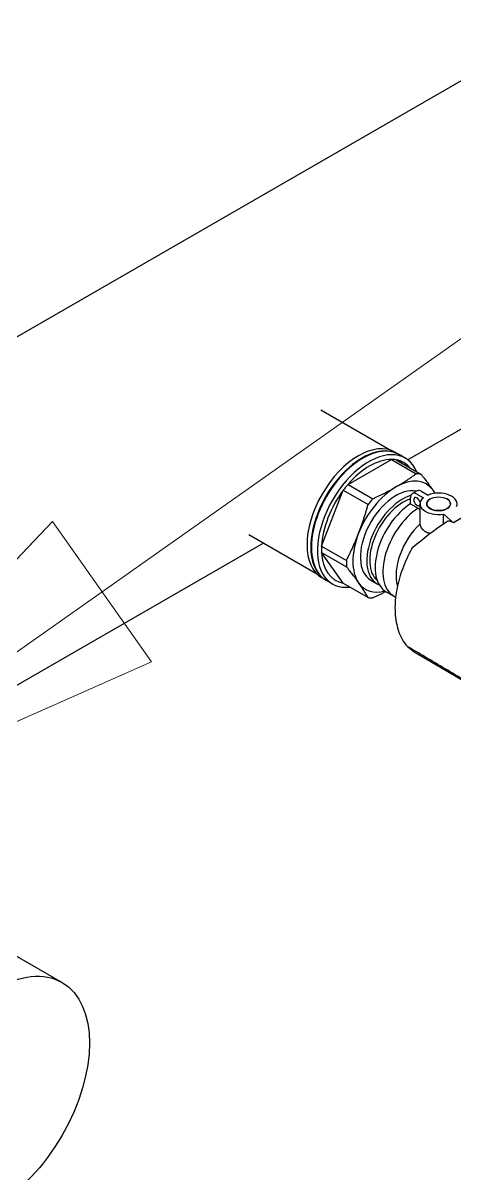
# Model space of a CAD drawing. Header units: millimetres. Extents: x 0 to 100323, y 0 to 59400.
# Drawn here: x 51532 to 51784, y 9659 to 10329 of the extents above; entities that cross this region are included whole.
import ezdxf

# ---------------------------------------------------------------- set-up
doc = ezdxf.new("R2010")
doc.units = ezdxf.units.MM
doc.header["$LTSCALE"] = 100
doc.layers.add('Symbol', color=7, linetype='Continuous', lineweight=18)
doc.layers.add('Visible', color=7, linetype='Continuous', lineweight=25)

# ---------------------------------------------------------------- blocks, each defined once
blk = doc.blocks.new('Balloon19')
at = {"layer": 'Symbol'}
for p, q in [((515.7844, 99.9814), (585.2891, 149.0274)), ((515.4961, 100.3899), (513.7418, 98.54)), ((516.0727, 99.5729), (515.4961, 100.3899)), ((515.7844, 99.9814), (513.7418, 98.54)), ((513.7418, 98.54), (516.0727, 99.5729))]:
    blk.add_line(p, q, dxfattribs=at)
at = {"layer": 'Symbol', "flags": 128}
blk.add_lwpolyline([(515.4961, 100.3899), (513.7418, 98.54), (516.0727, 99.5728), (515.4961, 100.3899)], dxfattribs=at)
at = {"layer": 'Symbol'}
blk.add_solid([(515.4961, 100.3899), (513.7418, 98.54), (516.0727, 99.5728), (515.4961, 100.3899)], dxfattribs=at)

msp = doc.modelspace()

# ---------------------------------------------------------------- linework, layer by layer
at = {"layer": 'Visible'}
for p, q in [((51799.67, 10302.93), (51432.43, 10090.91)), ((51887.59, 10150.64), (51756.39, 10074.89)), ((51745.74, 10080.75), (51705.78, 10103.82)), ((51721.55, 10060.65), (51746.74, 10075.19)), ((51729.8, 10075.71), (51730.12, 10075.9)), ((51746.74, 10075.19), (51761.17, 10066.86)), ((51750.95, 10078.18), (51748.77, 10079.44)), ((51749.52, 10074.95), (51763.95, 10066.62)), ((51754.79, 10075.96), (51751.28, 10077.99)), ((51706.18, 10024.73), (51718.78, 10057.2)), ((51718.78, 10057.2), (51733.21, 10048.87)), ((51721.55, 10060.65), (51735.98, 10052.32)), ((51761.68, 10056.84), (51758.96, 10055.27)), ((51761.66, 10055), (51765.37, 10052.86)), ((51764.38, 10056.57), (51768.09, 10054.43)), ((51757.85, 10049.4), (51757.85, 10052.81)), ((51757.85, 10049.4), (51762.34, 10046.8)), ((51763.45, 10038.56), (51763.45, 10049.32)), ((51769.33, 10052.18), (51769.3, 10052.16)), ((51779.12, 10052.18), (51779.15, 10052.16)), ((51777.01, 10043.31), (51777.41, 10043.08)), ((51777.01, 10037.7), (51777.01, 10043.31)), ((51782.85, 10038.3), (51777.69, 10042.88)), ((51790.47, 10042.7), (51782.85, 10038.3)), ((51782.85, 10038.3), (51782.28, 10038.62)), ((51703.81, 10008.13), (51663.86, 10031.2)), ((51672.29, 10026.34), (51520.35, 9938.62)), ((51700.21, 10024.46), (51700.21, 10024.08)), ((51706.18, 10024.73), (51720.61, 10016.4)), ((51706.18, 10021.03), (51720.61, 10012.7)), ((51718.78, 10003.11), (51706.18, 10021.03)), ((51708.64, 10004.9), (51706.47, 10006.16)), ((51712.48, 10002.68), (51708.97, 10004.71)), ((51718.78, 10003.11), (51733.21, 9994.78)), ((51734.76, 10004.92), (51738.49, 10002.77)), ((51743.73, 9998.14), (51748.22, 9995.54)), ((51759.99, 9963.22), (51803.72, 9937.35)), ((51517.1, 9792.54), (51555.18, 9770.56))]:
    msp.add_line(p, q, dxfattribs=at)
for centre, major_axis, ratio, start_param, end_param in [((51727.62, 10042.8), (-21.15, -36.64), 0.57735, 3.141593, 6.283185), ((51730.12, 10041.35), (21.15, 36.64), 0.57735, 0, 3.141593), ((51729.8, 10041.54), (-21.15, -36.64), 0.57735, 3.133879, 6.290899), ((51729.8, 10041.54), (20.96, 36.31), 0.57735, 0.623862, 2.517731), ((51729.8, 10041.54), (20.92, 36.24), 0.57735, 0.785398, 2.356194), ((51733.64, 10039.32), (-21.15, -36.64), 0.57735, 2.730883, 6.693895), ((51734.15, 10039.03), (19.81, 34.31), 0.57735, 0.319023, 1.251774), ((51734.15, 10039.03), (19.81, 34.31), 0.57735, 0.204576, 0.319023), ((51734.15, 10039.03), (19.81, 34.31), 0.57735, 6.078609, 6.487761), ((51749.38, 10030.24), (17.69, 30.64), 0.57735, 6.021386, 7.068583), ((51748.58, 10030.7), (19.81, 34.31), 0.57735, 0.204576, 0.319023), ((51734.15, 10039.03), (19.81, 34.31), 0.57735, 1.36622, 2.298971), ((51734.15, 10039.03), (19.81, 34.31), 0.57735, 1.251774, 1.36622), ((51749.38, 10030.24), (14.62, 25.31), 0.57735, 0.170892, 3.141593), ((51749.38, 10030.24), (17.69, 30.64), 0.57735, 0.785398, 1.832596), ((51761.66, 10050.61), (-2.69, 4.66), 0.57735, 5.497787, 7.068583), ((51764.38, 10052.18), (-2.69, 4.66), 0.57735, 5.497787, 6.283185), ((51774.22, 10049.32), (10.77, 0), 0.57735, 6.021386, 8.459845), ((51749.38, 10030.24), (17.69, 30.64), 0.57735, 5.928145, 6.021386), ((51753.1, 10028.09), (-14.62, -25.31), 0.57735, 3.68493, 6.364875), ((51753.73, 10027.72), (-13.85, -23.98), 0.57735, 3.715063, 6.180563), ((51748.58, 10030.7), (19.81, 34.31), 0.57735, 1.251774, 1.36622), ((51759.21, 10024.95), (-15.48, -26.81), 0.57735, 3.989143, 6.283185), ((51761.66, 10050.61), (1.35, -2.33), 0.57735, 0.999568, 6.729758), ((51774.22, 10049.32), (-10.77, 0), 0.57735, 5.677321, 8.115781), ((51774.22, 10049.32), (6.96, 0), 0.57735, 2.356194, 7.068583), ((51763.7, 10022.36), (-15.48, -26.81), 0.57735, 3.989143, 6.3465), ((51777.41, 10041.83), (-0.77, 1.33), 0.57735, 5.235988, 5.497787), ((51769.31, 10019.12), (14.04, 24.32), 0.57735, 1.082818, 2.651877), ((51749.38, 10030.24), (-17.69, -30.64), 0.57735, 4.974188, 6.021386), ((51734.15, 10039.03), (19.81, 34.31), 0.57735, 2.298971, 2.413418), ((51734.15, 10039.03), (-19.81, -34.31), 0.57735, 5.55501, 6.487761), ((51748.58, 10030.7), (19.81, 34.31), 0.57735, 2.298971, 2.413418), ((51749.38, 10030.24), (-17.69, -30.64), 0.57735, 6.021386, 6.810059), ((51748.58, 10030.7), (-19.81, -34.31), 0.57735, 0.204576, 0.319023), ((51760.61, 9971.47), (-5.46, -4.26), 0.800433, 6.273125, 6.585688), ((51786.69, 10009.09), (-26.53, -45.96), 0.57735, 6.117497, 6.277014)]:
    msp.add_ellipse(centre, major_axis=major_axis, ratio=ratio, start_param=start_param, end_param=end_param, dxfattribs=at)
for centre, major_axis in [((51774.22, 10049.35), (6.92, 0)), ((51516.64, 9703.81), (38.54, 66.75))]:
    msp.add_ellipse(centre, major_axis=major_axis, ratio=0.57735, dxfattribs=at)
for points, knots in [([(51749.38, 10059.13), (51749.64, 10059.28), (51749.9, 10059.43), (51750.16, 10059.59), (51750.43, 10059.74), (51750.69, 10059.89), (51750.94, 10060.05), (51751.2, 10060.2), (51751.46, 10060.36), (51751.72, 10060.51), (51751.97, 10060.67), (51752.23, 10060.82), (51752.48, 10060.98), (51752.74, 10061.14), (51752.99, 10061.3), (51753.24, 10061.45), (51753.49, 10061.61), (51753.74, 10061.77), (51753.99, 10061.93), (51754.49, 10062.25), (51754.99, 10062.57), (51755.48, 10062.89), (51755.97, 10063.22), (51756.46, 10063.54), (51756.94, 10063.87), (51757.42, 10064.19), (51757.9, 10064.52), (51758.37, 10064.85), (51758.85, 10065.19), (51759.32, 10065.52), (51759.78, 10065.85), (51760.25, 10066.19), (51760.71, 10066.52), (51761.17, 10066.86)], [0, 0, 0, 0, 0.725778, 0.725778, 0.725778, 1.451528, 1.451528, 1.451528, 2.177224, 2.177224, 2.177224, 2.902841, 2.902841, 2.902841, 3.628353, 3.628353, 3.628353, 4.353738, 4.353738, 4.353738, 5.804465, 5.804465, 5.804465, 7.255436, 7.255436, 7.255436, 8.706602, 8.706602, 8.706602, 10.157859, 10.157859, 10.157859, 11.609049, 11.609049, 11.609049, 11.609049]), ([(51763.95, 10066.62), (51764.27, 10066.21), (51764.59, 10065.8), (51764.91, 10065.4), (51765.23, 10064.99), (51765.54, 10064.59), (51765.86, 10064.19), (51766.17, 10063.79), (51766.48, 10063.39), (51766.78, 10062.99), (51767.08, 10062.59), (51767.39, 10062.2), (51767.68, 10061.8), (51767.98, 10061.41), (51768.27, 10061.02), (51768.56, 10060.63), (51768.71, 10060.43), (51768.85, 10060.24), (51768.99, 10060.05), (51769.13, 10059.85), (51769.27, 10059.66), (51769.41, 10059.47), (51769.56, 10059.28), (51769.69, 10059.09), (51769.83, 10058.89), (51769.97, 10058.7), (51770.11, 10058.51), (51770.24, 10058.32), (51770.38, 10058.13), (51770.51, 10057.94), (51770.65, 10057.76), (51770.78, 10057.57), (51770.92, 10057.38), (51771.05, 10057.19)], [0, 0, 0, 0, 1.45119, 1.45119, 1.45119, 2.902433, 2.902433, 2.902433, 4.353578, 4.353578, 4.353578, 5.804524, 5.804524, 5.804524, 7.255233, 7.255233, 7.255233, 7.980641, 7.980641, 7.980641, 8.706173, 8.706173, 8.706173, 9.431805, 9.431805, 9.431805, 10.157512, 10.157512, 10.157512, 10.883269, 10.883269, 10.883269, 11.609049, 11.609049, 11.609049, 11.609049]), ([(51735.98, 10052.32), (51736.57, 10052.58), (51737.15, 10052.85), (51737.73, 10053.12), (51738.31, 10053.39), (51738.89, 10053.66), (51739.46, 10053.94), (51740.03, 10054.21), (51740.6, 10054.49), (51741.17, 10054.76), (51741.74, 10055.04), (51742.3, 10055.32), (51742.86, 10055.61), (51743.42, 10055.89), (51743.97, 10056.18), (51744.52, 10056.46), (51744.8, 10056.61), (51745.08, 10056.75), (51745.35, 10056.9), (51745.62, 10057.04), (51745.9, 10057.19), (51746.17, 10057.34), (51746.44, 10057.48), (51746.71, 10057.63), (51746.98, 10057.78), (51747.25, 10057.93), (51747.52, 10058.07), (51747.79, 10058.22), (51748.05, 10058.37), (51748.32, 10058.52), (51748.59, 10058.67), (51748.85, 10058.82), (51749.12, 10058.98), (51749.38, 10059.13)], [0, 0, 0, 0, 1.45119, 1.45119, 1.45119, 2.902433, 2.902433, 2.902433, 4.353578, 4.353578, 4.353578, 5.804524, 5.804524, 5.804524, 7.255233, 7.255233, 7.255233, 7.980641, 7.980641, 7.980641, 8.706173, 8.706173, 8.706173, 9.431805, 9.431805, 9.431805, 10.157512, 10.157512, 10.157512, 10.883269, 10.883269, 10.883269, 11.609049, 11.609049, 11.609049, 11.609049]), ([(51771.05, 10057.19), (51771.18, 10057.01), (51771.31, 10056.82), (51771.44, 10056.63), (51771.57, 10056.45), (51771.7, 10056.26), (51771.82, 10056.08), (51771.95, 10055.89), (51772.08, 10055.71), (51772.2, 10055.53), (51772.22, 10055.5), (51772.24, 10055.46), (51772.26, 10055.43)], [0, 0, 0, 0, 0.725778, 0.725778, 0.725778, 1.451528, 1.451528, 1.451528, 2.177224, 2.177224, 2.177224, 2.297095, 2.297095, 2.297095, 2.297095]), ([(51727.71, 10032.17), (51727.84, 10032.51), (51727.97, 10032.85), (51728.1, 10033.19), (51728.23, 10033.53), (51728.36, 10033.87), (51728.49, 10034.21), (51728.61, 10034.56), (51728.74, 10034.9), (51728.86, 10035.24), (51728.99, 10035.58), (51729.11, 10035.93), (51729.24, 10036.27), (51729.36, 10036.62), (51729.48, 10036.96), (51729.6, 10037.3), (51729.72, 10037.65), (51729.84, 10038), (51729.96, 10038.34), (51730.19, 10039.03), (51730.43, 10039.73), (51730.65, 10040.42), (51730.88, 10041.12), (51731.11, 10041.82), (51731.33, 10042.52), (51731.55, 10043.22), (51731.76, 10043.92), (51731.98, 10044.63), (51732.19, 10045.33), (51732.4, 10046.03), (51732.6, 10046.74), (51732.81, 10047.45), (51733.01, 10048.16), (51733.21, 10048.87)], [0, 0, 0, 0, 0.72578, 0.72578, 0.72578, 1.451537, 1.451537, 1.451537, 2.177244, 2.177244, 2.177244, 2.902876, 2.902876, 2.902876, 3.628408, 3.628408, 3.628408, 4.353816, 4.353816, 4.353816, 5.804525, 5.804525, 5.804525, 7.255471, 7.255471, 7.255471, 8.706616, 8.706616, 8.706616, 10.157859, 10.157859, 10.157859, 11.609049, 11.609049, 11.609049, 11.609049]), ([(51763.45, 10045.7), (51763.33, 10045.81), (51763.22, 10045.93), (51763.1, 10046.05), (51762.85, 10046.3), (51762.6, 10046.55), (51762.34, 10046.8)], [1.875543, 1.875543, 1.875543, 1.875543, 2.219551, 2.219551, 2.219551, 2.959402, 2.959402, 2.959402, 2.959402]), ([(51763.49, 10037.68), (51763.46, 10037.97), (51763.45, 10038.25), (51763.45, 10038.54), (51763.45, 10038.54), (51763.45, 10038.55), (51763.45, 10038.56)], [0, 0, 0, 0, 0.6386165, 0.6386165, 0.6386165, 0.6526315, 0.6526315, 0.6526315, 0.6526315]), ([(51769.16, 10032.12), (51769.12, 10032.13), (51769.07, 10032.14), (51769.02, 10032.15), (51768.92, 10032.17), (51768.82, 10032.19), (51768.73, 10032.22), (51768.63, 10032.24), (51768.53, 10032.27), (51768.43, 10032.3), (51768.34, 10032.32), (51768.24, 10032.35), (51768.15, 10032.38), (51768.05, 10032.41), (51767.96, 10032.44), (51767.87, 10032.48), (51767.78, 10032.51), (51767.68, 10032.55), (51767.59, 10032.58), (51767.5, 10032.62), (51767.41, 10032.65), (51767.33, 10032.69), (51767.24, 10032.73), (51767.15, 10032.77), (51767.07, 10032.81), (51766.98, 10032.86), (51766.9, 10032.9), (51766.81, 10032.94), (51766.73, 10032.99), (51766.65, 10033.03), (51766.57, 10033.08), (51766.49, 10033.13), (51766.41, 10033.18), (51766.33, 10033.23), (51766.25, 10033.28), (51766.18, 10033.33), (51766.1, 10033.38), (51766.03, 10033.43), (51765.95, 10033.49), (51765.88, 10033.54), (51765.81, 10033.6), (51765.74, 10033.65), (51765.67, 10033.71), (51765.6, 10033.77), (51765.53, 10033.83), (51765.46, 10033.89), (51765.4, 10033.95), (51765.33, 10034.01), (51765.27, 10034.07), (51765.2, 10034.13), (51765.14, 10034.2), (51765.08, 10034.26), (51765.02, 10034.32), (51764.96, 10034.39), (51764.91, 10034.46), (51764.85, 10034.52), (51764.79, 10034.59), (51764.74, 10034.66), (51764.68, 10034.73), (51764.63, 10034.8), (51764.58, 10034.87), (51764.53, 10034.94), (51764.48, 10035.01), (51764.43, 10035.08), (51764.39, 10035.15), (51764.34, 10035.23), (51764.3, 10035.3), (51764.25, 10035.37), (51764.21, 10035.45), (51764.17, 10035.52), (51764.13, 10035.6), (51764.09, 10035.67), (51764.05, 10035.75), (51764.02, 10035.83), (51763.98, 10035.9), (51763.95, 10035.98), (51763.91, 10036.06), (51763.88, 10036.14), (51763.85, 10036.22), (51763.82, 10036.3), (51763.79, 10036.37), (51763.76, 10036.45), (51763.74, 10036.53), (51763.71, 10036.62), (51763.69, 10036.7), (51763.66, 10036.78), (51763.64, 10036.86), (51763.62, 10036.94), (51763.6, 10037.02), (51763.58, 10037.1), (51763.57, 10037.18), (51763.55, 10037.27), (51763.54, 10037.35), (51763.52, 10037.43), (51763.51, 10037.51), (51763.5, 10037.6), (51763.49, 10037.68)], [0.119241, 0.119241, 0.119241, 0.119241, 0.22414, 0.22414, 0.22414, 0.447919, 0.447919, 0.447919, 0.671258, 0.671258, 0.671258, 0.894602, 0.894602, 0.894602, 1.11812, 1.11812, 1.11812, 1.341678, 1.341678, 1.341678, 1.565146, 1.565146, 1.565146, 1.788406, 1.788406, 1.788406, 2.011726, 2.011726, 2.011726, 2.235179, 2.235179, 2.235179, 2.458632, 2.458632, 2.458632, 2.681949, 2.681949, 2.681949, 2.905201, 2.905201, 2.905201, 3.128628, 3.128628, 3.128628, 3.352113, 3.352113, 3.352113, 3.575523, 3.575523, 3.575523, 3.798762, 3.798762, 3.798762, 4.022196, 4.022196, 4.022196, 4.245868, 4.245868, 4.245868, 4.469661, 4.469661, 4.469661, 4.693456, 4.693456, 4.693456, 4.917124, 4.917124, 4.917124, 5.140537, 5.140537, 5.140537, 5.363826, 5.363826, 5.363826, 5.587428, 5.587428, 5.587428, 5.811264, 5.811264, 5.811264, 6.035229, 6.035229, 6.035229, 6.259213, 6.259213, 6.259213, 6.4831, 6.4831, 6.4831, 6.706775, 6.706775, 6.706775, 6.930122, 6.930122, 6.930122, 7.153627, 7.153627, 7.153627, 7.153627]), ([(51782.28, 10038.62), (51782.22, 10038.66), (51782.15, 10038.7), (51782.09, 10038.73), (51782.02, 10038.76), (51781.95, 10038.8), (51781.89, 10038.83), (51781.82, 10038.86), (51781.76, 10038.89), (51781.69, 10038.91), (51781.63, 10038.94), (51781.56, 10038.97), (51781.5, 10038.99), (51781.43, 10039.01), (51781.37, 10039.03), (51781.3, 10039.05), (51781.24, 10039.07), (51781.17, 10039.09), (51781.11, 10039.11), (51781.04, 10039.13), (51780.98, 10039.14), (51780.92, 10039.15), (51780.85, 10039.17), (51780.79, 10039.18), (51780.73, 10039.19), (51780.67, 10039.2), (51780.6, 10039.21), (51780.54, 10039.21), (51780.48, 10039.22), (51780.42, 10039.22), (51780.36, 10039.23), (51780.3, 10039.23), (51780.24, 10039.23), (51780.18, 10039.23), (51780.12, 10039.23), (51780.06, 10039.23), (51780.01, 10039.22), (51779.95, 10039.22), (51779.89, 10039.21), (51779.83, 10039.21), (51779.78, 10039.2), (51779.72, 10039.19), (51779.67, 10039.18), (51779.56, 10039.16), (51779.45, 10039.13), (51779.34, 10039.1), (51779.29, 10039.08), (51779.24, 10039.07), (51779.19, 10039.05), (51779.14, 10039.03), (51779.09, 10039), (51779.04, 10038.98), (51778.99, 10038.96), (51778.94, 10038.93), (51778.89, 10038.91), (51778.85, 10038.88), (51778.81, 10038.86), (51778.77, 10038.84)], [0, 0, 0, 0, 0.181843, 0.181843, 0.181843, 0.36381, 0.36381, 0.36381, 0.545725, 0.545725, 0.545725, 0.727591, 0.727591, 0.727591, 0.909954, 0.909954, 0.909954, 1.092785, 1.092785, 1.092785, 1.275972, 1.275972, 1.275972, 1.459385, 1.459385, 1.459385, 1.642874, 1.642874, 1.642874, 1.82628, 1.82628, 1.82628, 2.009437, 2.009437, 2.009437, 2.19217, 2.19217, 2.19217, 2.374309, 2.374309, 2.374309, 2.556314, 2.556314, 2.556314, 2.921866, 2.921866, 2.921866, 3.105143, 3.105143, 3.105143, 3.288566, 3.288566, 3.288566, 3.471991, 3.471991, 3.471991, 3.632567, 3.632567, 3.632567, 3.632567]), ([(51720.61, 10016.4), (51720.93, 10017.04), (51721.26, 10017.68), (51721.57, 10018.32), (51721.89, 10018.96), (51722.21, 10019.61), (51722.52, 10020.25), (51722.83, 10020.9), (51723.14, 10021.55), (51723.44, 10022.2), (51723.75, 10022.85), (51724.05, 10023.51), (51724.34, 10024.16), (51724.64, 10024.82), (51724.93, 10025.48), (51725.22, 10026.14), (51725.37, 10026.47), (51725.51, 10026.8), (51725.65, 10027.13), (51725.8, 10027.47), (51725.94, 10027.8), (51726.08, 10028.13), (51726.22, 10028.47), (51726.36, 10028.8), (51726.5, 10029.14), (51726.63, 10029.47), (51726.77, 10029.81), (51726.91, 10030.14), (51727.04, 10030.48), (51727.18, 10030.82), (51727.31, 10031.16), (51727.45, 10031.49), (51727.58, 10031.83), (51727.71, 10032.17)], [0, 0, 0, 0, 1.45119, 1.45119, 1.45119, 2.902447, 2.902447, 2.902447, 4.353613, 4.353613, 4.353613, 5.804584, 5.804584, 5.804584, 7.255311, 7.255311, 7.255311, 7.980696, 7.980696, 7.980696, 8.706208, 8.706208, 8.706208, 9.431825, 9.431825, 9.431825, 10.157521, 10.157521, 10.157521, 10.883271, 10.883271, 10.883271, 11.609049, 11.609049, 11.609049, 11.609049]), ([(51758.65, 10023.28), (51756.52, 10019.42), (51754.69, 10015.4), (51751.72, 10007.29), (51750.59, 10003.2), (51749.12, 9995.14), (51748.77, 9991.17), (51748.96, 9983.56), (51749.49, 9979.91), (51751.53, 9973.12), (51753.06, 9969.97), (51755.12, 9967.26)], [0.81922, 0.81922, 0.81922, 0.81922, 1.079101, 1.079101, 1.338981, 1.338981, 1.598861, 1.598861, 1.858742, 1.858742, 2.118622, 2.118622, 2.118622, 2.118622]), ([(51758.65, 10023.28), (51758.69, 10023.34), (51758.72, 10023.39), (51758.81, 10023.54), (51758.88, 10023.63), (51759.01, 10023.77), (51759.07, 10023.83), (51759.15, 10023.91), (51759.18, 10023.93), (51759.21, 10023.96), (51759.23, 10023.97), (51759.25, 10023.99), (51759.25, 10023.99), (51759.26, 10024), (51759.27, 10024), (51759.27, 10024.01), (51759.28, 10024.01), (51759.28, 10024.01), (51759.29, 10024.02), (51759.29, 10024.02), (51759.3, 10024.03), (51759.3, 10024.03), (51759.31, 10024.03), (51759.31, 10024.04), (51759.31, 10024.04), (51759.32, 10024.04), (51759.32, 10024.05), (51759.33, 10024.05), (51759.33, 10024.05), (51759.33, 10024.05)], [0.0000932, 0.0000932, 0.0000932, 0.0000932, 0.0159331, 0.0159331, 0.0472626, 0.0472626, 0.0683048, 0.0683048, 0.0753631, 0.0753631, 0.0794874, 0.0794874, 0.0806947, 0.0806947, 0.0817616, 0.0817616, 0.0824728, 0.0824728, 0.0836263, 0.0836263, 0.08474, 0.08474, 0.0861848, 0.0861848, 0.0884651, 0.0884651, 0.0927699, 0.0927699, 0.1016624, 0.1016624, 0.1016624, 0.1016624]), ([(51727.71, 10003.28), (51727.58, 10003.47), (51727.45, 10003.66), (51727.31, 10003.84), (51727.18, 10004.03), (51727.04, 10004.22), (51726.91, 10004.41), (51726.77, 10004.6), (51726.63, 10004.79), (51726.5, 10004.98), (51726.36, 10005.17), (51726.22, 10005.36), (51726.08, 10005.56), (51725.94, 10005.75), (51725.8, 10005.94), (51725.65, 10006.14), (51725.51, 10006.33), (51725.37, 10006.52), (51725.22, 10006.72), (51724.93, 10007.11), (51724.64, 10007.5), (51724.34, 10007.89), (51724.05, 10008.28), (51723.75, 10008.68), (51723.44, 10009.08), (51723.14, 10009.47), (51722.83, 10009.87), (51722.52, 10010.27), (51722.21, 10010.68), (51721.89, 10011.08), (51721.57, 10011.48), (51721.26, 10011.89), (51720.93, 10012.3), (51720.61, 10012.7)], [0, 0, 0, 0, 0.725778, 0.725778, 0.725778, 1.451528, 1.451528, 1.451528, 2.177224, 2.177224, 2.177224, 2.902841, 2.902841, 2.902841, 3.628353, 3.628353, 3.628353, 4.353738, 4.353738, 4.353738, 5.804465, 5.804465, 5.804465, 7.255436, 7.255436, 7.255436, 8.706602, 8.706602, 8.706602, 10.157859, 10.157859, 10.157859, 11.609049, 11.609049, 11.609049, 11.609049]), ([(51733.21, 9994.78), (51733.01, 9995.12), (51732.81, 9995.46), (51732.6, 9995.8), (51732.4, 9996.14), (51732.19, 9996.48), (51731.98, 9996.82), (51731.76, 9997.16), (51731.55, 9997.51), (51731.33, 9997.86), (51731.11, 9998.21), (51730.88, 9998.56), (51730.65, 9998.91), (51730.43, 9999.27), (51730.19, 9999.62), (51729.96, 9999.98), (51729.84, 10000.16), (51729.72, 10000.34), (51729.6, 10000.52), (51729.48, 10000.7), (51729.36, 10000.88), (51729.24, 10001.07), (51729.11, 10001.25), (51728.99, 10001.43), (51728.86, 10001.61), (51728.74, 10001.8), (51728.61, 10001.98), (51728.49, 10002.17), (51728.36, 10002.35), (51728.23, 10002.53), (51728.1, 10002.72), (51727.97, 10002.91), (51727.84, 10003.09), (51727.71, 10003.28)], [0, 0, 0, 0, 1.45119, 1.45119, 1.45119, 2.902433, 2.902433, 2.902433, 4.353578, 4.353578, 4.353578, 5.804524, 5.804524, 5.804524, 7.255233, 7.255233, 7.255233, 7.980641, 7.980641, 7.980641, 8.706173, 8.706173, 8.706173, 9.431805, 9.431805, 9.431805, 10.157512, 10.157512, 10.157512, 10.883269, 10.883269, 10.883269, 11.609049, 11.609049, 11.609049, 11.609049]), ([(51743.61, 9998.21), (51743.36, 9998.08), (51743.11, 9997.95), (51742.86, 9997.82), (51742.3, 9997.54), (51741.74, 9997.26), (51741.17, 9996.98), (51740.6, 9996.7), (51740.03, 9996.43), (51739.46, 9996.15), (51738.89, 9995.88), (51738.31, 9995.61), (51737.73, 9995.34), (51737.15, 9995.07), (51736.57, 9994.8), (51735.98, 9994.54)], [5.152687, 5.152687, 5.152687, 5.152687, 5.804465, 5.804465, 5.804465, 7.255436, 7.255436, 7.255436, 8.706602, 8.706602, 8.706602, 10.157859, 10.157859, 10.157859, 11.609049, 11.609049, 11.609049, 11.609049]), ([(51802.61, 9938.65), (51798.76, 9940.93), (51794.91, 9943.22), (51791.06, 9945.51), (51787.21, 9947.8), (51783.36, 9950.09), (51779.51, 9952.38), (51775.66, 9954.66), (51771.82, 9956.95), (51767.97, 9959.24), (51764.12, 9961.53), (51760.27, 9963.82), (51756.42, 9966.11)], [0, 0, 0, 0, 10.647475, 10.647475, 10.647475, 21.294952, 21.294952, 21.294952, 31.94243, 31.94243, 31.94243, 42.589906, 42.589906, 42.589906, 42.589906])]:
    msp.add_open_spline(points, degree=3, knots=knots, dxfattribs=at)
for points, degree in [([(51759.33, 10024.05), (51765.22, 10029.16), (51771.49, 10034.25), (51778.77, 10038.84)], 3), ([(51759.33, 10024.05), (51759.33, 10024.05), (51759.33, 10024.05), (51759.33, 10024.05), (51759.33, 10024.05), (51759.33, 10024.05), (51759.33, 10024.05)], 6)]:
    msp.add_open_spline(points, degree=degree, dxfattribs=at)

# ---------------------------------------------------------------- block references
at = {"layer": 'Symbol', "xscale": 100, "yscale": 100, "zscale": 100}
msp.add_blockref('Balloon19', (0, 0), dxfattribs=at)

doc.saveas('drawing.dxf')
